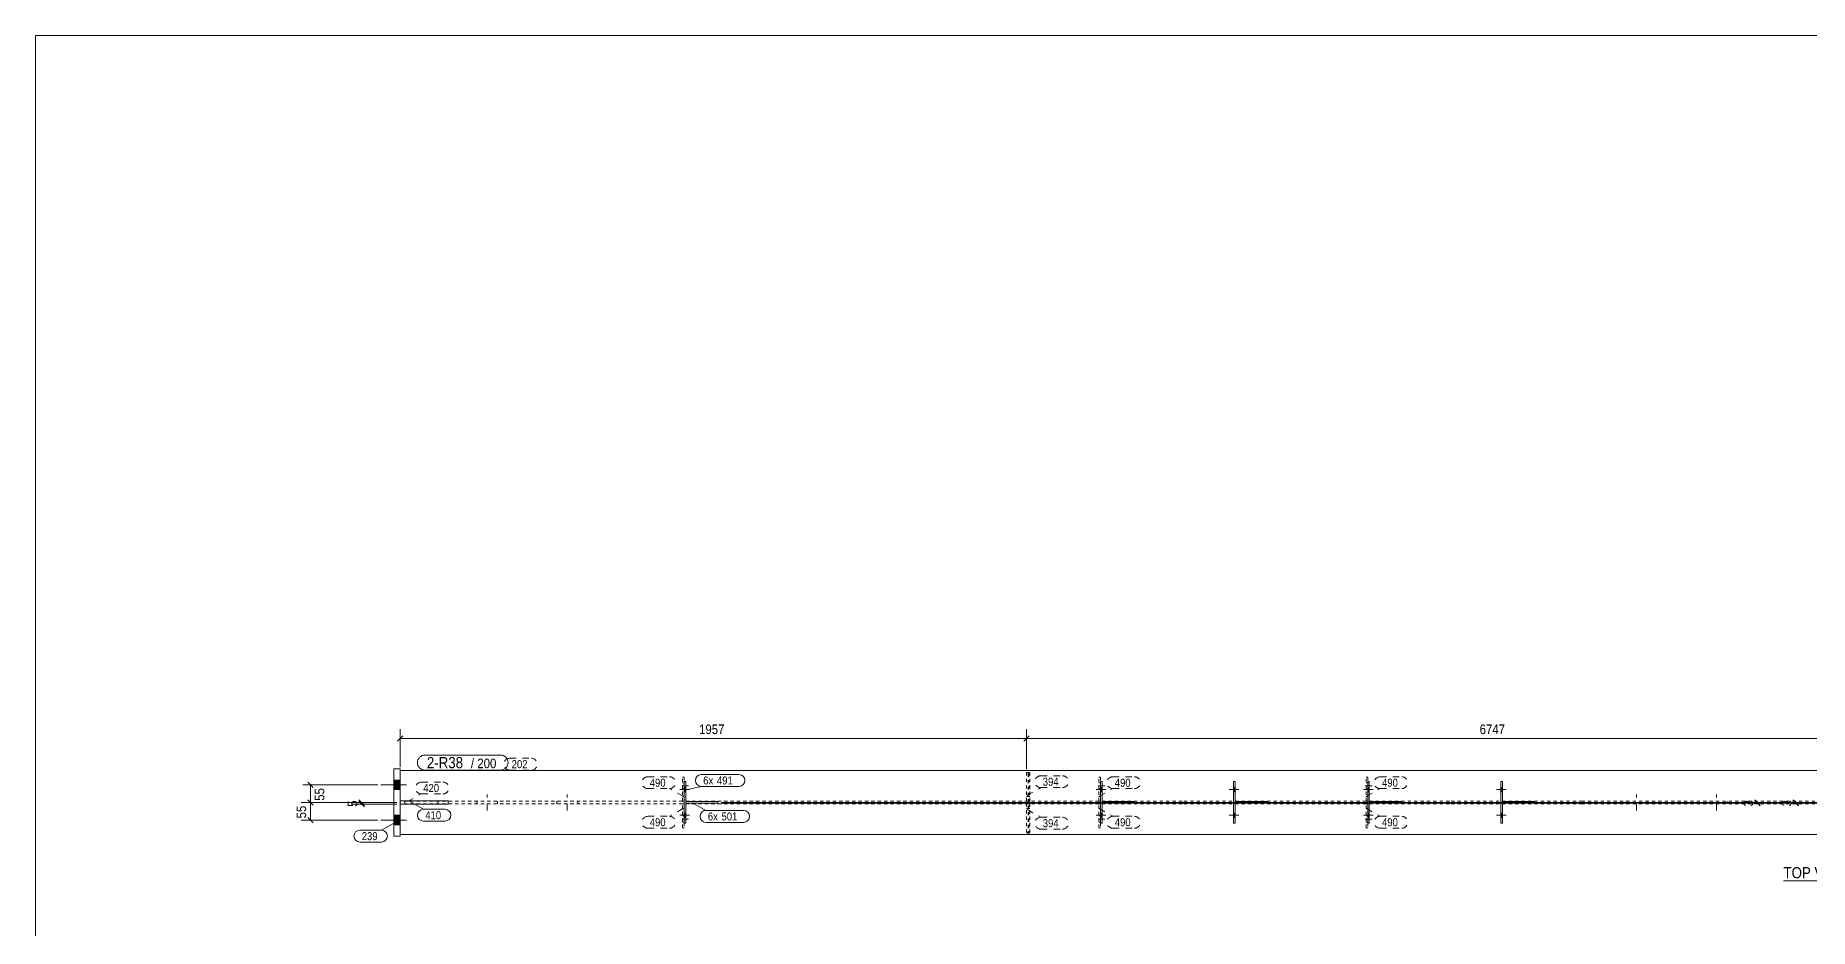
# Model space of a CAD drawing. Header units: millimetres. Extents: x 2 to 1174, y 1 to 825.
# Drawn here: x 5 to 559, y 546 to 825 of the extents above; entities that cross this region are included whole.
import ezdxf

# ---------------------------------------------------------------- set-up
doc = ezdxf.new("R2010")
doc.units = ezdxf.units.MM
for name, pattern in [('XKITLINE00', [0]), ('XKITLINE01', [4, 1, -1, 1, -1]), ('XKITLINE02', [4, 2, -2])]:
    doc.linetypes.add(name, pattern=pattern)
for name, color, linetype, lineweight in [('Bolt', 3, 'Continuous', 0), ('Dimensions', 7, 'Continuous', 0), ('DrawingSheet', 5, 'Continuous', 0), ('OtherObjectType', 7, 'Continuous', 0), ('Part', 2, 'Continuous', 0), ('PartMark', 7, 'Continuous', 0)]:
    doc.layers.add(name, color=color, linetype=linetype, lineweight=lineweight)
doc.styles.add('ARIAL', font='ARIAL.TTF')

# ---------------------------------------------------------------- blocks, each defined once
blk = doc.blocks.new('*A84')
at = {"layer": 'Part'}
blk.add_hatch(color=2, dxfattribs=at).paths.add_polyline_path([(588.1, 586.84), (589.7, 586.84), (588.9, 585.44)], flags=17)
at = {"layer": 'Part', "color": 2, "linetype": 'XKITLINE00', "lineweight": 0}
for p, q in [((363.15, 595.44), (118.89, 595.44)), ((404.73, 595.44), (363.25, 595.44)), ((446.63, 595.44), (404.83, 595.44)), ((488.21, 595.44), (446.73, 595.44)), ((546.91, 595.44), (488.31, 595.44)), ((588.81, 595.44), (547.01, 595.44)), ((607.54, 595.44), (588.91, 595.44)), ((607.54, 595.44), (607.54, 585.69)), ((588.9, 585.44), (588.1, 586.84)), ((588.1, 586.84), (589.7, 586.84)), ((589.7, 586.84), (588.9, 585.44)), ((607.54, 575.44), (607.54, 585.19)), ((363.15, 575.44), (118.89, 575.44)), ((404.73, 575.44), (363.25, 575.44)), ((446.63, 575.44), (404.83, 575.44)), ((488.21, 575.44), (446.73, 575.44)), ((546.91, 575.44), (488.31, 575.44)), ((588.81, 575.44), (547.01, 575.44)), ((607.54, 575.44), (588.91, 575.44))]:
    blk.add_line(p, q, dxfattribs=at)
at = {"layer": 'Part', "color": 7, "linetype": 'XKITLINE01', "lineweight": 0}
for p, q in [((118.89, 575.44), (118.89, 595.44)), ((363.15, 585.84), (118.89, 585.84)), ((363.15, 585.04), (118.89, 585.04)), ((404.73, 585.84), (363.25, 585.84)), ((404.73, 585.04), (363.25, 585.04)), ((446.63, 585.84), (404.83, 585.84)), ((446.63, 585.04), (404.83, 585.04)), ((488.21, 585.84), (446.73, 585.84)), ((488.21, 585.04), (446.73, 585.04)), ((546.91, 585.84), (488.31, 585.84)), ((546.91, 585.04), (488.31, 585.04)), ((588.81, 585.84), (547.01, 585.84)), ((588.81, 585.04), (547.01, 585.04)), ((607.54, 585.84), (588.91, 585.84)), ((607.54, 585.04), (588.91, 585.04)), ((607.54, 585.69), (607.54, 585.19))]:
    blk.add_line(p, q, dxfattribs=at)
at = {"layer": 'Part', "color": 2, "linetype": 'XKITLINE00', "lineweight": 0}
blk.add_circle((588.9, 586.34), 1, dxfattribs=at)
blk = doc.blocks.new('*A85')
at = {"layer": 'Part', "color": 7, "linetype": 'XKITLINE01', "lineweight": 0}
for p, q in [((118.89, 584.94), (118.89, 585.94)), ((118.89, 585.94), (118.89, 584.94)), ((130.67, 585.94), (118.89, 585.94)), ((130.67, 584.94), (118.89, 584.94)), ((130.67, 584.94), (130.67, 585.94))]:
    blk.add_line(p, q, dxfattribs=at)
blk = doc.blocks.new('*A86')
at = {"layer": 'Part', "color": 2, "linetype": 'XKITLINE00', "lineweight": 0}
for p, q in [((118.89, 595.94), (116.89, 595.94)), ((116.89, 595.94), (116.89, 574.94)), ((118.89, 574.94), (118.89, 595.94)), ((116.89, 574.94), (118.89, 574.94))]:
    blk.add_line(p, q, dxfattribs=at)
blk = doc.blocks.new('*A87')
at = {"layer": 'Part', "color": 2, "linetype": 'XKITLINE00', "lineweight": 0}
for p, q in [((118.89, 584.94), (118.89, 585.94)), ((118.89, 585.94), (133.89, 585.94)), ((133.89, 584.94), (118.89, 584.94)), ((133.89, 585.94), (133.89, 584.94))]:
    blk.add_line(p, q, dxfattribs=at)
at = {"layer": 'Part', "color": 7, "linetype": 'XKITLINE01', "lineweight": 0}
blk.add_line((120.39, 584.94), (120.39, 585.94), dxfattribs=at)
blk = doc.blocks.new('*A90')
at = {"layer": 'Part', "color": 7, "linetype": 'XKITLINE01', "lineweight": 0}
for p, q in [((207.15, 585.84), (207.15, 593.34)), ((207.15, 593.34), (207.65, 593.34)), ((207.65, 593.34), (207.65, 585.84)), ((207.15, 587.34), (207.65, 587.34)), ((207.65, 585.84), (207.15, 585.84))]:
    blk.add_line(p, q, dxfattribs=at)
blk = doc.blocks.new('*A91')
at = {"layer": 'Part', "color": 7, "linetype": 'XKITLINE01', "lineweight": 0}
for p, q in [((207.15, 577.54), (207.15, 585.04)), ((207.15, 585.04), (207.65, 585.04)), ((207.15, 583.54), (207.65, 583.54)), ((207.65, 585.04), (207.65, 577.54)), ((207.65, 577.54), (207.15, 577.54))]:
    blk.add_line(p, q, dxfattribs=at)
blk = doc.blocks.new('*A92')
at = {"layer": 'Part', "color": 2, "linetype": 'XKITLINE00', "lineweight": 0}
for p, q in [((208.15, 585.69), (218.15, 585.69)), ((218.15, 585.19), (208.15, 585.19)), ((218.15, 585.19), (218.15, 585.69))]:
    blk.add_line(p, q, dxfattribs=at)
at = {"layer": 'Part', "color": 7, "linetype": 'XKITLINE01', "lineweight": 0}
blk.add_line((208.15, 585.19), (208.15, 585.69), dxfattribs=at)
blk.add_line((208.15, 585.19), (208.15, 585.69), dxfattribs=at)
blk = doc.blocks.new('*A93')
at = {"layer": 'Part', "color": 2, "linetype": 'XKITLINE00', "lineweight": 0}
for p, q in [((207.65, 591.94), (208.15, 591.94)), ((207.65, 578.94), (207.65, 591.94)), ((208.15, 591.94), (208.15, 578.94)), ((208.15, 578.94), (207.65, 578.94))]:
    blk.add_line(p, q, dxfattribs=at)
blk = doc.blocks.new('*A94')
at = {"layer": 'Part', "color": 7, "linetype": 'XKITLINE01', "lineweight": 0}
for p, q in [((337.15, 585.84), (337.15, 593.34)), ((337.15, 593.34), (337.65, 593.34)), ((337.65, 593.34), (337.65, 585.84)), ((337.15, 587.34), (337.65, 587.34)), ((337.65, 585.84), (337.15, 585.84))]:
    blk.add_line(p, q, dxfattribs=at)
blk = doc.blocks.new('*A95')
at = {"layer": 'Part', "color": 7, "linetype": 'XKITLINE01', "lineweight": 0}
for p, q in [((337.15, 577.54), (337.15, 585.04)), ((337.15, 585.04), (337.65, 585.04)), ((337.15, 583.54), (337.65, 583.54)), ((337.65, 585.04), (337.65, 577.54)), ((337.65, 577.54), (337.15, 577.54))]:
    blk.add_line(p, q, dxfattribs=at)
blk = doc.blocks.new('*A96')
at = {"layer": 'Part', "color": 2, "linetype": 'XKITLINE00', "lineweight": 0}
for p, q in [((338.15, 585.69), (348.15, 585.69)), ((348.15, 585.19), (338.15, 585.19)), ((348.15, 585.19), (348.15, 585.69))]:
    blk.add_line(p, q, dxfattribs=at)
at = {"layer": 'Part', "color": 7, "linetype": 'XKITLINE01', "lineweight": 0}
blk.add_line((338.15, 585.19), (338.15, 585.69), dxfattribs=at)
blk.add_line((338.15, 585.19), (338.15, 585.69), dxfattribs=at)
blk = doc.blocks.new('*A97')
at = {"layer": 'Part', "color": 2, "linetype": 'XKITLINE00', "lineweight": 0}
for p, q in [((337.65, 591.94), (338.15, 591.94)), ((337.65, 578.94), (337.65, 591.94)), ((338.15, 591.94), (338.15, 578.94)), ((338.15, 578.94), (337.65, 578.94))]:
    blk.add_line(p, q, dxfattribs=at)
blk = doc.blocks.new('*A98')
at = {"layer": 'Part', "color": 2, "linetype": 'XKITLINE00', "lineweight": 0}
for p, q in [((379.73, 585.69), (389.73, 585.69)), ((389.73, 585.19), (379.73, 585.19)), ((389.73, 585.19), (389.73, 585.69))]:
    blk.add_line(p, q, dxfattribs=at)
at = {"layer": 'Part', "color": 7, "linetype": 'XKITLINE01', "lineweight": 0}
blk.add_line((379.73, 585.19), (379.73, 585.69), dxfattribs=at)
blk.add_line((379.73, 585.19), (379.73, 585.69), dxfattribs=at)
blk = doc.blocks.new('*A99')
at = {"layer": 'Part', "color": 2, "linetype": 'XKITLINE00', "lineweight": 0}
for p, q in [((379.23, 591.94), (379.73, 591.94)), ((379.23, 578.94), (379.23, 591.94)), ((379.73, 591.94), (379.73, 578.94)), ((379.73, 578.94), (379.23, 578.94))]:
    blk.add_line(p, q, dxfattribs=at)
blk = doc.blocks.new('*A100')
at = {"layer": 'Part', "color": 7, "linetype": 'XKITLINE01', "lineweight": 0}
for p, q in [((420.63, 585.84), (420.63, 593.34)), ((420.63, 593.34), (421.13, 593.34)), ((421.13, 593.34), (421.13, 585.84)), ((420.63, 587.34), (421.13, 587.34)), ((421.13, 585.84), (420.63, 585.84))]:
    blk.add_line(p, q, dxfattribs=at)
blk = doc.blocks.new('*A101')
at = {"layer": 'Part', "color": 7, "linetype": 'XKITLINE01', "lineweight": 0}
for p, q in [((420.63, 577.54), (420.63, 585.04)), ((420.63, 585.04), (421.13, 585.04)), ((420.63, 583.54), (421.13, 583.54)), ((421.13, 585.04), (421.13, 577.54)), ((421.13, 577.54), (420.63, 577.54))]:
    blk.add_line(p, q, dxfattribs=at)
blk = doc.blocks.new('*A102')
at = {"layer": 'Part', "color": 2, "linetype": 'XKITLINE00', "lineweight": 0}
for p, q in [((421.63, 585.69), (431.63, 585.69)), ((431.63, 585.19), (421.63, 585.19)), ((431.63, 585.19), (431.63, 585.69))]:
    blk.add_line(p, q, dxfattribs=at)
at = {"layer": 'Part', "color": 7, "linetype": 'XKITLINE01', "lineweight": 0}
blk.add_line((421.63, 585.19), (421.63, 585.69), dxfattribs=at)
blk.add_line((421.63, 585.19), (421.63, 585.69), dxfattribs=at)
blk = doc.blocks.new('*A103')
at = {"layer": 'Part', "color": 2, "linetype": 'XKITLINE00', "lineweight": 0}
for p, q in [((421.13, 591.94), (421.63, 591.94)), ((421.13, 578.94), (421.13, 591.94)), ((421.63, 591.94), (421.63, 578.94)), ((421.63, 578.94), (421.13, 578.94))]:
    blk.add_line(p, q, dxfattribs=at)
blk = doc.blocks.new('*A104')
at = {"layer": 'Part', "color": 2, "linetype": 'XKITLINE00', "lineweight": 0}
for p, q in [((463.21, 585.69), (473.21, 585.69)), ((473.21, 585.19), (463.21, 585.19)), ((473.21, 585.19), (473.21, 585.69))]:
    blk.add_line(p, q, dxfattribs=at)
at = {"layer": 'Part', "color": 7, "linetype": 'XKITLINE01', "lineweight": 0}
blk.add_line((463.21, 585.19), (463.21, 585.69), dxfattribs=at)
blk.add_line((463.21, 585.19), (463.21, 585.69), dxfattribs=at)
blk = doc.blocks.new('*A105')
at = {"layer": 'Part', "color": 2, "linetype": 'XKITLINE00', "lineweight": 0}
for p, q in [((462.71, 591.94), (463.21, 591.94)), ((462.71, 578.94), (462.71, 591.94)), ((463.21, 591.94), (463.21, 578.94)), ((463.21, 578.94), (462.71, 578.94))]:
    blk.add_line(p, q, dxfattribs=at)
blk = doc.blocks.new('*A128')
at = {"layer": 'Part', "color": 7, "linetype": 'XKITLINE01', "lineweight": 0}
for p, q in [((315.56, 594.84), (314.56, 594.84)), ((314.56, 594.84), (314.56, 585.84)), ((315.56, 585.84), (315.56, 594.84)), ((315.56, 587.34), (314.56, 587.34)), ((314.56, 585.84), (315.56, 585.84))]:
    blk.add_line(p, q, dxfattribs=at)
blk = doc.blocks.new('*A129')
at = {"layer": 'Part', "color": 7, "linetype": 'XKITLINE01', "lineweight": 0}
for p, q in [((315.56, 585.04), (314.56, 585.04)), ((314.56, 585.04), (314.56, 576.04)), ((315.56, 583.54), (314.56, 583.54)), ((315.56, 576.04), (315.56, 585.04)), ((314.56, 576.04), (315.56, 576.04))]:
    blk.add_line(p, q, dxfattribs=at)
blk = doc.blocks.new('*A130')
at = {"layer": 'Part', "color": 7, "linetype": 'XKITLINE01', "lineweight": 0}
for p, q in [((118.89, 595.44), (118.89, 575.44)), ((315.3, 595.44), (118.89, 595.44)), ((315.06, 575.44), (315.06, 595.44)), ((315.3, 575.44), (315.3, 595.44)), ((315.06, 585.84), (118.89, 585.84)), ((315.06, 585.04), (118.89, 585.04)), ((120.35, 585.04), (120.35, 585.84)), ((315.3, 575.44), (118.89, 575.44))]:
    blk.add_line(p, q, dxfattribs=at)
blk = doc.blocks.new('*A133')
at = {"layer": 'Bolt', "color": 3, "linetype": 'XKITLINE02', "lineweight": 0}
for p, q in [((146.11, 582.94), (146.11, 587.94)), ((171.11, 582.94), (171.11, 587.94)), ((505.11, 582.94), (505.11, 587.94)), ((530.11, 582.94), (530.11, 587.94)), ((142.86, 585.04), (142.86, 585.84)), ((149.36, 585.04), (149.36, 585.84)), ((167.86, 585.04), (167.86, 585.84)), ((174.36, 585.04), (174.36, 585.84)), ((501.86, 585.04), (501.86, 585.84)), ((508.36, 585.04), (508.36, 585.84)), ((526.86, 585.04), (526.86, 585.84)), ((533.36, 585.04), (533.36, 585.84))]:
    blk.add_line(p, q, dxfattribs=at)
blk = doc.blocks.new('*A134')
at = {"layer": 'Bolt'}
for points in [[(116.89, 592.44), (118.89, 592.44), (118.89, 589.44), (116.89, 589.44)], [(116.89, 592.44), (118.89, 592.44), (118.89, 589.44), (116.89, 589.44)], [(116.89, 592.44), (118.89, 592.44), (118.89, 589.44), (116.89, 589.44)], [(116.89, 592.44), (118.89, 592.44), (118.89, 589.44), (116.89, 589.44)], [(116.89, 592.44), (118.89, 592.44), (118.89, 589.44), (116.89, 589.44)], [(116.89, 592.44), (118.89, 592.44), (118.89, 589.44), (116.89, 589.44)], [(116.89, 592.44), (118.89, 592.44), (118.89, 589.44), (116.89, 589.44)], [(116.89, 592.44), (118.89, 592.44), (118.89, 589.44), (116.89, 589.44)], [(116.89, 581.44), (118.89, 581.44), (118.89, 578.44), (116.89, 578.44)], [(116.89, 581.44), (118.89, 581.44), (118.89, 578.44), (116.89, 578.44)], [(116.89, 581.44), (118.89, 581.44), (118.89, 578.44), (116.89, 578.44)], [(116.89, 581.44), (118.89, 581.44), (118.89, 578.44), (116.89, 578.44)], [(116.89, 581.44), (118.89, 581.44), (118.89, 578.44), (116.89, 578.44)], [(116.89, 581.44), (118.89, 581.44), (118.89, 578.44), (116.89, 578.44)], [(116.89, 581.44), (118.89, 581.44), (118.89, 578.44), (116.89, 578.44)], [(116.89, 581.44), (118.89, 581.44), (118.89, 578.44), (116.89, 578.44)]]:
    blk.add_hatch(color=3, dxfattribs=at).paths.add_polyline_path(points, flags=17)
at = {"layer": 'Bolt', "color": 3, "linetype": 'XKITLINE00', "lineweight": 0}
for p, q in [((112.89, 590.94), (120.89, 590.94)), ((112.89, 590.94), (120.89, 590.94)), ((112.89, 590.94), (120.89, 590.94)), ((112.89, 590.94), (120.89, 590.94)), ((112.89, 590.94), (120.89, 590.94)), ((112.89, 590.94), (120.89, 590.94)), ((112.89, 590.94), (120.89, 590.94)), ((112.89, 590.94), (120.89, 590.94)), ((116.89, 592.44), (118.89, 592.44)), ((116.89, 592.44), (118.89, 592.44)), ((116.89, 592.44), (118.89, 592.44)), ((116.89, 592.44), (118.89, 592.44)), ((116.89, 592.44), (118.89, 592.44)), ((116.89, 592.44), (118.89, 592.44)), ((116.89, 592.44), (118.89, 592.44)), ((116.89, 592.44), (118.89, 592.44)), ((116.89, 589.44), (118.89, 589.44)), ((116.89, 589.44), (118.89, 589.44)), ((116.89, 589.44), (118.89, 589.44)), ((116.89, 589.44), (118.89, 589.44)), ((116.89, 589.44), (118.89, 589.44)), ((116.89, 589.44), (118.89, 589.44)), ((116.89, 589.44), (118.89, 589.44)), ((116.89, 589.44), (118.89, 589.44)), ((112.89, 579.94), (120.89, 579.94)), ((112.89, 579.94), (120.89, 579.94)), ((112.89, 579.94), (120.89, 579.94)), ((112.89, 579.94), (120.89, 579.94)), ((112.89, 579.94), (120.89, 579.94)), ((112.89, 579.94), (120.89, 579.94)), ((112.89, 579.94), (120.89, 579.94)), ((112.89, 579.94), (120.89, 579.94)), ((116.89, 581.44), (118.89, 581.44)), ((116.89, 581.44), (118.89, 581.44)), ((116.89, 581.44), (118.89, 581.44)), ((116.89, 581.44), (118.89, 581.44)), ((116.89, 581.44), (118.89, 581.44)), ((116.89, 581.44), (118.89, 581.44)), ((116.89, 581.44), (118.89, 581.44)), ((116.89, 581.44), (118.89, 581.44)), ((116.89, 578.44), (118.89, 578.44)), ((116.89, 578.44), (118.89, 578.44)), ((116.89, 578.44), (118.89, 578.44)), ((116.89, 578.44), (118.89, 578.44)), ((116.89, 578.44), (118.89, 578.44)), ((116.89, 578.44), (118.89, 578.44)), ((116.89, 578.44), (118.89, 578.44)), ((116.89, 578.44), (118.89, 578.44))]:
    blk.add_line(p, q, dxfattribs=at)
blk = doc.blocks.new('*A135')
at = {"layer": 'Bolt', "color": 3, "linetype": 'XKITLINE02', "lineweight": 0}
for p, q in [((209, 590.64), (206, 590.64)), ((207.65, 591.62), (207.15, 591.62)), ((207.65, 589.65), (207.15, 589.65))]:
    blk.add_line(p, q, dxfattribs=at)
blk = doc.blocks.new('*A136')
at = {"layer": 'Bolt', "color": 3, "linetype": 'XKITLINE02', "lineweight": 0}
for p, q in [((209, 580.24), (206, 580.24)), ((207.65, 581.22), (207.15, 581.22)), ((207.65, 579.25), (207.15, 579.25))]:
    blk.add_line(p, q, dxfattribs=at)
blk = doc.blocks.new('*A137')
at = {"layer": 'Bolt'}
for points in [[(207.65, 590.14), (208.15, 590.14), (208.15, 588.74), (207.65, 588.74)], [(207.65, 590.14), (208.15, 590.14), (208.15, 588.74), (207.65, 588.74)], [(207.65, 582.14), (208.15, 582.14), (208.15, 580.74), (207.65, 580.74)], [(207.65, 582.14), (208.15, 582.14), (208.15, 580.74), (207.65, 580.74)]]:
    blk.add_hatch(color=3, dxfattribs=at).paths.add_polyline_path(points, flags=17)
at = {"layer": 'Bolt', "color": 3, "linetype": 'XKITLINE00', "lineweight": 0}
for p, q in [((209.31, 589.44), (206.31, 589.44)), ((209.31, 589.44), (206.31, 589.44)), ((208.15, 590.14), (207.65, 590.14)), ((208.15, 590.14), (207.65, 590.14)), ((208.15, 588.74), (207.65, 588.74)), ((208.15, 588.74), (207.65, 588.74)), ((208.15, 582.14), (207.65, 582.14)), ((208.15, 582.14), (207.65, 582.14)), ((209.31, 581.44), (206.31, 581.44)), ((209.31, 581.44), (206.31, 581.44)), ((208.15, 580.74), (207.65, 580.74)), ((208.15, 580.74), (207.65, 580.74))]:
    blk.add_line(p, q, dxfattribs=at)
blk = doc.blocks.new('*A138')
at = {"layer": 'Bolt', "color": 3, "linetype": 'XKITLINE02', "lineweight": 0}
for p, q in [((339, 590.64), (336, 590.64)), ((337.65, 591.62), (337.15, 591.62)), ((337.65, 589.65), (337.15, 589.65))]:
    blk.add_line(p, q, dxfattribs=at)
blk = doc.blocks.new('*A139')
at = {"layer": 'Bolt', "color": 3, "linetype": 'XKITLINE02', "lineweight": 0}
for p, q in [((339, 580.24), (336, 580.24)), ((337.65, 581.22), (337.15, 581.22)), ((337.65, 579.25), (337.15, 579.25))]:
    blk.add_line(p, q, dxfattribs=at)
blk = doc.blocks.new('*A140')
at = {"layer": 'Bolt'}
for points in [[(337.65, 590.14), (338.15, 590.14), (338.15, 588.74), (337.65, 588.74)], [(337.65, 590.14), (338.15, 590.14), (338.15, 588.74), (337.65, 588.74)], [(337.65, 582.14), (338.15, 582.14), (338.15, 580.74), (337.65, 580.74)], [(337.65, 582.14), (338.15, 582.14), (338.15, 580.74), (337.65, 580.74)]]:
    blk.add_hatch(color=3, dxfattribs=at).paths.add_polyline_path(points, flags=17)
at = {"layer": 'Bolt', "color": 3, "linetype": 'XKITLINE00', "lineweight": 0}
for p, q in [((339.31, 589.44), (336.31, 589.44)), ((339.31, 589.44), (336.31, 589.44)), ((338.15, 590.14), (337.65, 590.14)), ((338.15, 590.14), (337.65, 590.14)), ((338.15, 588.74), (337.65, 588.74)), ((338.15, 588.74), (337.65, 588.74)), ((338.15, 582.14), (337.65, 582.14)), ((338.15, 582.14), (337.65, 582.14)), ((339.31, 581.44), (336.31, 581.44)), ((339.31, 581.44), (336.31, 581.44)), ((338.15, 580.74), (337.65, 580.74)), ((338.15, 580.74), (337.65, 580.74))]:
    blk.add_line(p, q, dxfattribs=at)
blk = doc.blocks.new('*A141')
at = {"layer": 'Bolt'}
for points in [[(379.23, 590.14), (379.73, 590.14), (379.73, 588.74), (379.23, 588.74)], [(379.23, 590.14), (379.73, 590.14), (379.73, 588.74), (379.23, 588.74)], [(379.23, 582.14), (379.73, 582.14), (379.73, 580.74), (379.23, 580.74)], [(379.23, 582.14), (379.73, 582.14), (379.73, 580.74), (379.23, 580.74)]]:
    blk.add_hatch(color=3, dxfattribs=at).paths.add_polyline_path(points, flags=17)
at = {"layer": 'Bolt', "color": 3, "linetype": 'XKITLINE00', "lineweight": 0}
for p, q in [((380.89, 589.44), (377.89, 589.44)), ((380.89, 589.44), (377.89, 589.44)), ((379.73, 590.14), (379.23, 590.14)), ((379.73, 590.14), (379.23, 590.14)), ((379.73, 588.74), (379.23, 588.74)), ((379.73, 588.74), (379.23, 588.74)), ((379.73, 582.14), (379.23, 582.14)), ((379.73, 582.14), (379.23, 582.14)), ((380.89, 581.44), (377.89, 581.44)), ((380.89, 581.44), (377.89, 581.44)), ((379.73, 580.74), (379.23, 580.74)), ((379.73, 580.74), (379.23, 580.74))]:
    blk.add_line(p, q, dxfattribs=at)
blk = doc.blocks.new('*A142')
at = {"layer": 'Bolt', "color": 3, "linetype": 'XKITLINE02', "lineweight": 0}
for p, q in [((422.48, 590.64), (419.48, 590.64)), ((421.13, 591.62), (420.63, 591.62)), ((421.13, 589.65), (420.63, 589.65))]:
    blk.add_line(p, q, dxfattribs=at)
blk = doc.blocks.new('*A143')
at = {"layer": 'Bolt', "color": 3, "linetype": 'XKITLINE02', "lineweight": 0}
for p, q in [((422.48, 580.24), (419.48, 580.24)), ((421.13, 581.22), (420.63, 581.22)), ((421.13, 579.25), (420.63, 579.25))]:
    blk.add_line(p, q, dxfattribs=at)
blk = doc.blocks.new('*A144')
at = {"layer": 'Bolt'}
for points in [[(421.13, 590.14), (421.63, 590.14), (421.63, 588.74), (421.13, 588.74)], [(421.13, 590.14), (421.63, 590.14), (421.63, 588.74), (421.13, 588.74)], [(421.13, 582.14), (421.63, 582.14), (421.63, 580.74), (421.13, 580.74)], [(421.13, 582.14), (421.63, 582.14), (421.63, 580.74), (421.13, 580.74)]]:
    blk.add_hatch(color=3, dxfattribs=at).paths.add_polyline_path(points, flags=17)
at = {"layer": 'Bolt', "color": 3, "linetype": 'XKITLINE00', "lineweight": 0}
for p, q in [((422.79, 589.44), (419.79, 589.44)), ((422.79, 589.44), (419.79, 589.44)), ((421.63, 590.14), (421.13, 590.14)), ((421.63, 590.14), (421.13, 590.14)), ((421.63, 588.74), (421.13, 588.74)), ((421.63, 588.74), (421.13, 588.74)), ((421.63, 582.14), (421.13, 582.14)), ((421.63, 582.14), (421.13, 582.14)), ((422.79, 581.44), (419.79, 581.44)), ((422.79, 581.44), (419.79, 581.44)), ((421.63, 580.74), (421.13, 580.74)), ((421.63, 580.74), (421.13, 580.74))]:
    blk.add_line(p, q, dxfattribs=at)
blk = doc.blocks.new('*A145')
at = {"layer": 'Bolt'}
for points in [[(462.71, 590.14), (463.21, 590.14), (463.21, 588.74), (462.71, 588.74)], [(462.71, 590.14), (463.21, 590.14), (463.21, 588.74), (462.71, 588.74)], [(462.71, 582.14), (463.21, 582.14), (463.21, 580.74), (462.71, 580.74)], [(462.71, 582.14), (463.21, 582.14), (463.21, 580.74), (462.71, 580.74)]]:
    blk.add_hatch(color=3, dxfattribs=at).paths.add_polyline_path(points, flags=17)
at = {"layer": 'Bolt', "color": 3, "linetype": 'XKITLINE00', "lineweight": 0}
for p, q in [((464.37, 589.44), (461.37, 589.44)), ((464.37, 589.44), (461.37, 589.44)), ((463.21, 590.14), (462.71, 590.14)), ((463.21, 590.14), (462.71, 590.14)), ((463.21, 588.74), (462.71, 588.74)), ((463.21, 588.74), (462.71, 588.74)), ((463.21, 582.14), (462.71, 582.14)), ((463.21, 582.14), (462.71, 582.14)), ((464.37, 581.44), (461.37, 581.44)), ((464.37, 581.44), (461.37, 581.44)), ((463.21, 580.74), (462.71, 580.74)), ((463.21, 580.74), (462.71, 580.74))]:
    blk.add_line(p, q, dxfattribs=at)
blk = doc.blocks.new('*A182')
at = {"layer": 'DrawingSheet', "color": 5, "linetype": 'XKITLINE00', "lineweight": 0}
for p, q in [((1174, 825), (5, 825)), ((5, 825), (5, 5))]:
    blk.add_line(p, q, dxfattribs=at)
blk = doc.blocks.new('*A305')
at = {"layer": 'Dimensions', "color": 7, "linetype": 'XKITLINE00', "lineweight": 0}
for p, q in [((432.63, 585.44), (645.29, 585.44)), ((432.63, 585.19), (645.29, 585.19)), ((642.04, 586.28), (643.73, 584.59)), ((642.04, 586.03), (643.73, 584.34)), ((642.89, 585.19), (642.89, 585.44))]:
    blk.add_line(p, q, dxfattribs=at)
at = {"layer": 'Dimensions', "color": 3}
for p in [(642.89, 585.44), (642.89, 585.19)]:
    blk.add_point(p, dxfattribs=at)
at = {"layer": 'Dimensions', "color": 3, "style": 'ARIAL', "width": 0.85}
blk.add_text('3', height=3, rotation=90.0002, dxfattribs=at).set_placement((641.54, 584.2))
blk = doc.blocks.new('*A306')
at = {"layer": 'Dimensions', "color": 7, "linetype": 'XKITLINE00', "lineweight": 0}
for p, q in [((390.73, 585.44), (633.29, 585.44)), ((390.73, 585.19), (633.29, 585.19)), ((630.04, 586.28), (631.73, 584.59)), ((630.04, 586.03), (631.73, 584.34)), ((630.89, 585.19), (630.89, 585.44))]:
    blk.add_line(p, q, dxfattribs=at)
at = {"layer": 'Dimensions', "color": 3}
for p in [(630.89, 585.44), (630.89, 585.19)]:
    blk.add_point(p, dxfattribs=at)
at = {"layer": 'Dimensions', "color": 3, "style": 'ARIAL', "width": 0.85}
blk.add_text('3', height=3, rotation=90.0002, dxfattribs=at).set_placement((629.54, 584.2))
blk = doc.blocks.new('*A307')
at = {"layer": 'Dimensions', "color": 7, "linetype": 'XKITLINE00', "lineweight": 0}
for p, q in [((349.15, 585.44), (601.29, 585.44)), ((349.15, 585.19), (601.29, 585.19)), ((598.04, 586.28), (599.73, 584.59)), ((598.04, 586.03), (599.73, 584.34)), ((598.89, 585.19), (598.89, 585.44))]:
    blk.add_line(p, q, dxfattribs=at)
at = {"layer": 'Dimensions', "color": 3}
for p in [(598.89, 585.44), (598.89, 585.19)]:
    blk.add_point(p, dxfattribs=at)
at = {"layer": 'Dimensions', "color": 3, "style": 'ARIAL', "width": 0.85}
blk.add_text('3', height=3, rotation=90.0002, dxfattribs=at).set_placement((597.54, 584.2))
blk = doc.blocks.new('*A308')
at = {"layer": 'Dimensions', "color": 7, "linetype": 'XKITLINE00', "lineweight": 0}
for p, q in [((315.4, 606.28), (313.71, 604.59)), ((314.56, 595.84), (314.56, 608.29)), ((314.56, 605.44), (606.54, 605.44)), ((607.39, 606.28), (605.69, 604.59)), ((606.54, 595.84), (606.54, 608.29))]:
    blk.add_line(p, q, dxfattribs=at)
at = {"layer": 'Dimensions', "color": 3}
for p in [(314.56, 605.44), (606.54, 605.44)]:
    blk.add_point(p, dxfattribs=at)
at = {"layer": 'Dimensions', "color": 3, "style": 'ARIAL', "width": 0.85}
blk.add_text('6747', height=3, dxfattribs=at).set_placement((456.1, 606.79))
blk = doc.blocks.new('*A309')
at = {"layer": 'OtherObjectType', "color": 7, "linetype": 'XKITLINE00', "lineweight": 0}
blk.add_line((551, 560.99), (573.82, 560.99), dxfattribs=at)
at = {"layer": 'OtherObjectType', "color": 7, "style": 'ARIAL', "width": 0.85}
blk.add_text('TOP VIEW', height=3.5, dxfattribs=at).set_placement((551, 561.74))
blk = doc.blocks.new('*A310')
at = {"layer": 'Dimensions', "color": 7, "linetype": 'XKITLINE00', "lineweight": 0}
for p, q in [((117.89, 585.44), (88.04, 585.44)), ((90.04, 586.28), (91.73, 584.59)), ((90.89, 579.94), (90.89, 585.44)), ((111.89, 579.94), (88.04, 579.94)), ((90.04, 580.78), (91.73, 579.09))]:
    blk.add_line(p, q, dxfattribs=at)
at = {"layer": 'Dimensions', "color": 3}
for p in [(90.89, 585.44), (90.89, 579.94)]:
    blk.add_point(p, dxfattribs=at)
at = {"layer": 'Dimensions', "color": 3, "style": 'ARIAL', "width": 0.85}
blk.add_text('55', height=3, rotation=90.0002, dxfattribs=at).set_placement((89.54, 580.46))
blk = doc.blocks.new('*A311')
at = {"layer": 'Dimensions', "color": 7, "linetype": 'XKITLINE00', "lineweight": 0}
for p, q in [((111.89, 590.94), (88.49, 590.94)), ((90.04, 591.78), (91.73, 590.09)), ((90.89, 585.44), (90.89, 590.94)), ((117.89, 585.44), (88.49, 585.44)), ((90.04, 586.28), (91.73, 584.59))]:
    blk.add_line(p, q, dxfattribs=at)
at = {"layer": 'Dimensions', "color": 3}
for p in [(90.89, 590.94), (90.89, 585.44)]:
    blk.add_point(p, dxfattribs=at)
at = {"layer": 'Dimensions', "color": 3, "style": 'ARIAL', "width": 0.85}
blk.add_text('55', height=3, rotation=90.0002, dxfattribs=at).set_placement((95.24, 585.96))
blk = doc.blocks.new('*A312')
at = {"layer": 'Dimensions', "color": 7, "linetype": 'XKITLINE00', "lineweight": 0}
for p, q in [((117.89, 585.44), (104.04, 585.44)), ((117.89, 584.94), (104.04, 584.94)), ((106.04, 586.28), (107.73, 584.59)), ((106.04, 585.78), (107.73, 584.09)), ((106.89, 584.94), (106.89, 585.44))]:
    blk.add_line(p, q, dxfattribs=at)
at = {"layer": 'Dimensions', "color": 3}
for p in [(106.89, 585.44), (106.89, 584.94)]:
    blk.add_point(p, dxfattribs=at)
at = {"layer": 'Dimensions', "color": 3, "style": 'ARIAL', "width": 0.85}
blk.add_text('5', height=3, rotation=90.0002, dxfattribs=at).set_placement((105.54, 584.07))
blk = doc.blocks.new('*A313')
at = {"layer": 'Dimensions', "color": 7, "linetype": 'XKITLINE00', "lineweight": 0}
for p, q in [((219.15, 585.44), (557.29, 585.44)), ((219.15, 585.19), (557.29, 585.19)), ((554.04, 586.28), (555.73, 584.59)), ((554.04, 586.03), (555.73, 584.34)), ((554.89, 585.19), (554.89, 585.44))]:
    blk.add_line(p, q, dxfattribs=at)
at = {"layer": 'Dimensions', "color": 3}
for p in [(554.89, 585.44), (554.89, 585.19)]:
    blk.add_point(p, dxfattribs=at)
at = {"layer": 'Dimensions', "color": 3, "style": 'ARIAL', "width": 0.85}
blk.add_text('3', height=3, rotation=90.0002, dxfattribs=at).set_placement((553.54, 584.2))
blk = doc.blocks.new('*A314')
at = {"layer": 'Dimensions', "color": 7, "linetype": 'XKITLINE00', "lineweight": 0}
for p, q in [((474.21, 585.44), (545.29, 585.44)), ((474.21, 585.19), (545.29, 585.19)), ((542.04, 586.28), (543.73, 584.59)), ((542.04, 586.03), (543.73, 584.34)), ((542.89, 585.19), (542.89, 585.44))]:
    blk.add_line(p, q, dxfattribs=at)
at = {"layer": 'Dimensions', "color": 3}
for p in [(542.89, 585.44), (542.89, 585.19)]:
    blk.add_point(p, dxfattribs=at)
at = {"layer": 'Dimensions', "color": 3, "style": 'ARIAL', "width": 0.85}
blk.add_text('3', height=3, rotation=90.0002, dxfattribs=at).set_placement((541.54, 584.2))
blk = doc.blocks.new('*A315')
at = {"layer": 'Dimensions', "color": 7, "linetype": 'XKITLINE00', "lineweight": 0}
for p, q in [((119.73, 606.28), (118.04, 604.59)), ((118.89, 596.44), (118.89, 608.29)), ((118.89, 605.44), (314.56, 605.44)), ((315.4, 606.28), (313.71, 604.59)), ((314.56, 595.84), (314.56, 608.29))]:
    blk.add_line(p, q, dxfattribs=at)
at = {"layer": 'Dimensions', "color": 3}
for p in [(118.89, 605.44), (314.56, 605.44)]:
    blk.add_point(p, dxfattribs=at)
at = {"layer": 'Dimensions', "color": 3, "style": 'ARIAL', "width": 0.85}
blk.add_text('1957', height=3, dxfattribs=at).set_placement((212.27, 606.79))
blk = doc.blocks.new('*A316')
at = {"layer": 'PartMark', "color": 7, "linetype": 'XKITLINE02', "lineweight": 0}
for p, q in [((153.14, 599.24), (159.9, 599.24)), ((153.14, 595.54), (159.9, 595.54))]:
    blk.add_line(p, q, dxfattribs=at)
for centre, start, end in [((153.14, 597.39), 90, 270), ((159.9, 597.39), 270, 90)]:
    blk.add_arc(centre, 1.85, start, end, dxfattribs=at)
at = {"layer": 'PartMark', "color": 3, "style": 'ARIAL', "width": 0.85}
blk.add_text('202', height=2.5, dxfattribs=at).set_placement((153.74, 596.14))
blk = doc.blocks.new('*A317')
at = {"layer": 'PartMark', "color": 7, "linetype": 'XKITLINE02', "lineweight": 0}
for p, q in [((314.78, 583.21), (319.03, 580.81)), ((319.03, 580.81), (325.79, 580.81)), ((319.03, 577.11), (325.79, 577.11))]:
    blk.add_line(p, q, dxfattribs=at)
for centre, start, end in [((319.03, 578.96), 90, 270), ((325.79, 578.96), 270, 90)]:
    blk.add_arc(centre, 1.85, start, end, dxfattribs=at)
at = {"layer": 'PartMark', "color": 3, "style": 'ARIAL', "width": 0.85}
blk.add_text('394', height=2.5, dxfattribs=at).set_placement((319.63, 577.71))
blk = doc.blocks.new('*A318')
at = {"layer": 'PartMark', "color": 7, "linetype": 'XKITLINE02', "lineweight": 0}
for p, q in [((319.03, 593.76), (325.79, 593.76)), ((314.78, 587.67), (319.03, 590.06)), ((319.03, 590.06), (325.79, 590.06))]:
    blk.add_line(p, q, dxfattribs=at)
for centre, start, end in [((319.03, 591.91), 90, 270), ((325.79, 591.91), 270, 90)]:
    blk.add_arc(centre, 1.85, start, end, dxfattribs=at)
at = {"layer": 'PartMark', "color": 3, "style": 'ARIAL', "width": 0.85}
blk.add_text('394', height=2.5, dxfattribs=at).set_placement((319.63, 590.66))
blk = doc.blocks.new('*A319')
at = {"layer": 'PartMark', "color": 7, "linetype": 'XKITLINE02', "lineweight": 0}
for p, q in [((420.76, 583.51), (425, 581.11)), ((425, 581.11), (431.76, 581.11)), ((425, 577.41), (431.76, 577.41))]:
    blk.add_line(p, q, dxfattribs=at)
for centre, start, end in [((425, 579.26), 90, 270), ((431.76, 579.26), 270, 90)]:
    blk.add_arc(centre, 1.85, start, end, dxfattribs=at)
at = {"layer": 'PartMark', "color": 3, "style": 'ARIAL', "width": 0.85}
blk.add_text('490', height=2.5, dxfattribs=at).set_placement((425.6, 578.01))
blk = doc.blocks.new('*A320')
at = {"layer": 'PartMark', "color": 7, "linetype": 'XKITLINE02', "lineweight": 0}
for p, q in [((425, 593.46), (431.76, 593.46)), ((420.76, 587.37), (425, 589.76)), ((425, 589.76), (431.76, 589.76))]:
    blk.add_line(p, q, dxfattribs=at)
for centre, start, end in [((425, 591.61), 90, 270), ((431.76, 591.61), 270, 90)]:
    blk.add_arc(centre, 1.85, start, end, dxfattribs=at)
at = {"layer": 'PartMark', "color": 3, "style": 'ARIAL', "width": 0.85}
blk.add_text('490', height=2.5, dxfattribs=at).set_placement((425.6, 590.36))
blk = doc.blocks.new('*A321')
at = {"layer": 'PartMark', "color": 7, "linetype": 'XKITLINE02', "lineweight": 0}
for p, q in [((337.28, 583.51), (341.52, 581.11)), ((341.52, 581.11), (348.28, 581.11)), ((341.52, 577.41), (348.28, 577.41))]:
    blk.add_line(p, q, dxfattribs=at)
for centre, start, end in [((341.52, 579.26), 90, 270), ((348.28, 579.26), 270, 90)]:
    blk.add_arc(centre, 1.85, start, end, dxfattribs=at)
at = {"layer": 'PartMark', "color": 3, "style": 'ARIAL', "width": 0.85}
blk.add_text('490', height=2.5, dxfattribs=at).set_placement((342.12, 578.01))
blk = doc.blocks.new('*A322')
at = {"layer": 'PartMark', "color": 7, "linetype": 'XKITLINE02', "lineweight": 0}
for p, q in [((341.52, 593.46), (348.28, 593.46)), ((337.28, 587.37), (341.52, 589.76)), ((341.52, 589.76), (348.28, 589.76))]:
    blk.add_line(p, q, dxfattribs=at)
for centre, start, end in [((341.52, 591.61), 90, 270), ((348.28, 591.61), 270, 90)]:
    blk.add_arc(centre, 1.85, start, end, dxfattribs=at)
at = {"layer": 'PartMark', "color": 3, "style": 'ARIAL', "width": 0.85}
blk.add_text('490', height=2.5, dxfattribs=at).set_placement((342.12, 590.36))
blk = doc.blocks.new('*A323')
at = {"layer": 'PartMark', "color": 7, "linetype": 'XKITLINE02', "lineweight": 0}
for p, q in [((207.28, 583.51), (203.04, 581.11)), ((196.27, 581.11), (203.04, 581.11)), ((196.27, 577.41), (203.04, 577.41))]:
    blk.add_line(p, q, dxfattribs=at)
for centre, start, end in [((196.27, 579.26), 90, 270), ((203.04, 579.26), 270, 90)]:
    blk.add_arc(centre, 1.85, start, end, dxfattribs=at)
at = {"layer": 'PartMark', "color": 3, "style": 'ARIAL', "width": 0.85}
blk.add_text('490', height=2.5, dxfattribs=at).set_placement((196.87, 578.01))
blk = doc.blocks.new('*A324')
at = {"layer": 'PartMark', "color": 7, "linetype": 'XKITLINE02', "lineweight": 0}
for p, q in [((196.27, 593.46), (203.04, 593.46)), ((196.27, 589.76), (203.04, 589.76)), ((207.28, 587.37), (203.04, 589.76))]:
    blk.add_line(p, q, dxfattribs=at)
for centre, start, end in [((196.27, 591.61), 90, 270), ((203.04, 591.61), 270, 90)]:
    blk.add_arc(centre, 1.85, start, end, dxfattribs=at)
at = {"layer": 'PartMark', "color": 3, "style": 'ARIAL', "width": 0.85}
blk.add_text('490', height=2.5, dxfattribs=at).set_placement((196.87, 590.36))
blk = doc.blocks.new('*A325')
at = {"layer": 'PartMark', "color": 7, "linetype": 'XKITLINE00', "lineweight": 0}
for p, q in [((121.92, 585.71), (126.16, 583.31)), ((126.16, 583.31), (132.92, 583.31)), ((126.16, 579.61), (132.92, 579.61))]:
    blk.add_line(p, q, dxfattribs=at)
for centre, start, end in [((126.16, 581.46), 90, 270), ((132.92, 581.46), 270, 90)]:
    blk.add_arc(centre, 1.85, start, end, dxfattribs=at)
at = {"layer": 'PartMark', "color": 3, "style": 'ARIAL', "width": 0.85}
blk.add_text('410', height=2.5, dxfattribs=at).set_placement((126.76, 580.21))
blk = doc.blocks.new('*A326')
at = {"layer": 'PartMark', "color": 7, "linetype": 'XKITLINE00', "lineweight": 0}
for p, q in [((106.31, 576.77), (113.07, 576.77)), ((117.32, 579.17), (113.07, 576.77)), ((106.31, 573.07), (113.07, 573.07))]:
    blk.add_line(p, q, dxfattribs=at)
for centre, start, end in [((106.31, 574.92), 90, 270), ((113.07, 574.92), 270, 90)]:
    blk.add_arc(centre, 1.85, start, end, dxfattribs=at)
at = {"layer": 'PartMark', "color": 3, "style": 'ARIAL', "width": 0.85}
blk.add_text('239', height=2.5, dxfattribs=at).set_placement((106.91, 573.67))
blk = doc.blocks.new('*A327')
at = {"layer": 'PartMark', "color": 7, "linetype": 'XKITLINE02', "lineweight": 0}
for p, q in [((121.27, 585.71), (125.52, 588.1)), ((125.52, 591.8), (132.28, 591.8)), ((125.52, 588.1), (132.28, 588.1))]:
    blk.add_line(p, q, dxfattribs=at)
for centre, start, end in [((125.52, 589.95), 90, 270), ((132.28, 589.95), 270, 90)]:
    blk.add_arc(centre, 1.85, start, end, dxfattribs=at)
at = {"layer": 'PartMark', "color": 3, "style": 'ARIAL', "width": 0.85}
blk.add_text('420', height=2.5, dxfattribs=at).set_placement((126.12, 588.7))
blk = doc.blocks.new('*A328')
at = {"layer": 'PartMark', "color": 7, "linetype": 'XKITLINE00', "lineweight": 0}
for p, q in [((126.64, 600.24), (150.28, 600.24)), ((126.64, 595.54), (150.28, 595.54))]:
    blk.add_line(p, q, dxfattribs=at)
for centre, start, end in [((126.64, 597.89), 90, 270), ((150.28, 597.89), 270, 90)]:
    blk.add_arc(centre, 2.35, start, end, dxfattribs=at)
at = {"layer": 'PartMark', "color": 1, "style": 'ARIAL', "width": 0.85}
blk.add_text('2-R38', height=3.5, dxfattribs=at).set_placement((127.24, 596.14))
at = {"layer": 'PartMark', "color": 3, "style": 'ARIAL', "width": 0.85}
for s, p in [('/', (141, 596.14)), ('200', (143.01, 596.14))]:
    blk.add_text(s, height=3, dxfattribs=at).set_placement(p)
blk = doc.blocks.new('*A329')
at = {"layer": 'PartMark', "color": 7, "linetype": 'XKITLINE00', "lineweight": 0}
for p, q in [((210.18, 585.32), (214.42, 582.92)), ((214.42, 582.92), (226.21, 582.92)), ((214.42, 579.22), (226.21, 579.22))]:
    blk.add_line(p, q, dxfattribs=at)
for centre, start, end in [((214.42, 581.07), 90, 270), ((226.21, 581.07), 270, 90)]:
    blk.add_arc(centre, 1.85, start, end, dxfattribs=at)
at = {"layer": 'PartMark', "color": 3, "style": 'ARIAL', "width": 0.85}
for s, p in [('6x', (215.02, 579.82)), ('501', (219.29, 579.82))]:
    blk.add_text(s, height=2.5, dxfattribs=at).set_placement(p)
blk = doc.blocks.new('*A330')
at = {"layer": 'PartMark', "color": 7, "linetype": 'XKITLINE00', "lineweight": 0}
for p, q in [((212.97, 594.16), (224.76, 594.16)), ((207.78, 589.31), (212.97, 590.46)), ((212.97, 590.46), (224.76, 590.46))]:
    blk.add_line(p, q, dxfattribs=at)
for centre, start, end in [((212.97, 592.31), 90, 270), ((224.76, 592.31), 270, 90)]:
    blk.add_arc(centre, 1.85, start, end, dxfattribs=at)
at = {"layer": 'PartMark', "color": 3, "style": 'ARIAL', "width": 0.85}
for s, p in [('6x', (213.57, 591.06)), ('491', (217.85, 591.06))]:
    blk.add_text(s, height=2.5, dxfattribs=at).set_placement(p)

msp = doc.modelspace()

# ---------------------------------------------------------------- block references
at = {"lineweight": 0}
for name in ['*A182', '*A315', '*A308', '*A328', '*A316', '*A86', '*A130', '*A324', '*A90', '*A330', '*A128', '*A318', '*A94', '*A322', '*A100', '*A320', '*A311', '*A134', '*A327', '*A133', '*A135', '*A137', '*A93', '*A138', '*A140', '*A97', '*A141', '*A99', '*A142', '*A144', '*A103', '*A145', '*A105', '*A310', '*A312', '*A85', '*A87', '*A325', '*A323', '*A91', '*A92', '*A329', '*A313', '*A129', '*A317', '*A95', '*A321', '*A96', '*A307', '*A98', '*A306', '*A101', '*A319', '*A102', '*A305', '*A104', '*A314', '*A326', '*A136', '*A139', '*A143', '*A309']:
    msp.add_blockref(name, (0, 0), dxfattribs=at)
at = {"layer": 'Part', "lineweight": 0}
msp.add_blockref('*A84', (0, 0), dxfattribs=at)

doc.saveas('drawing.dxf')
